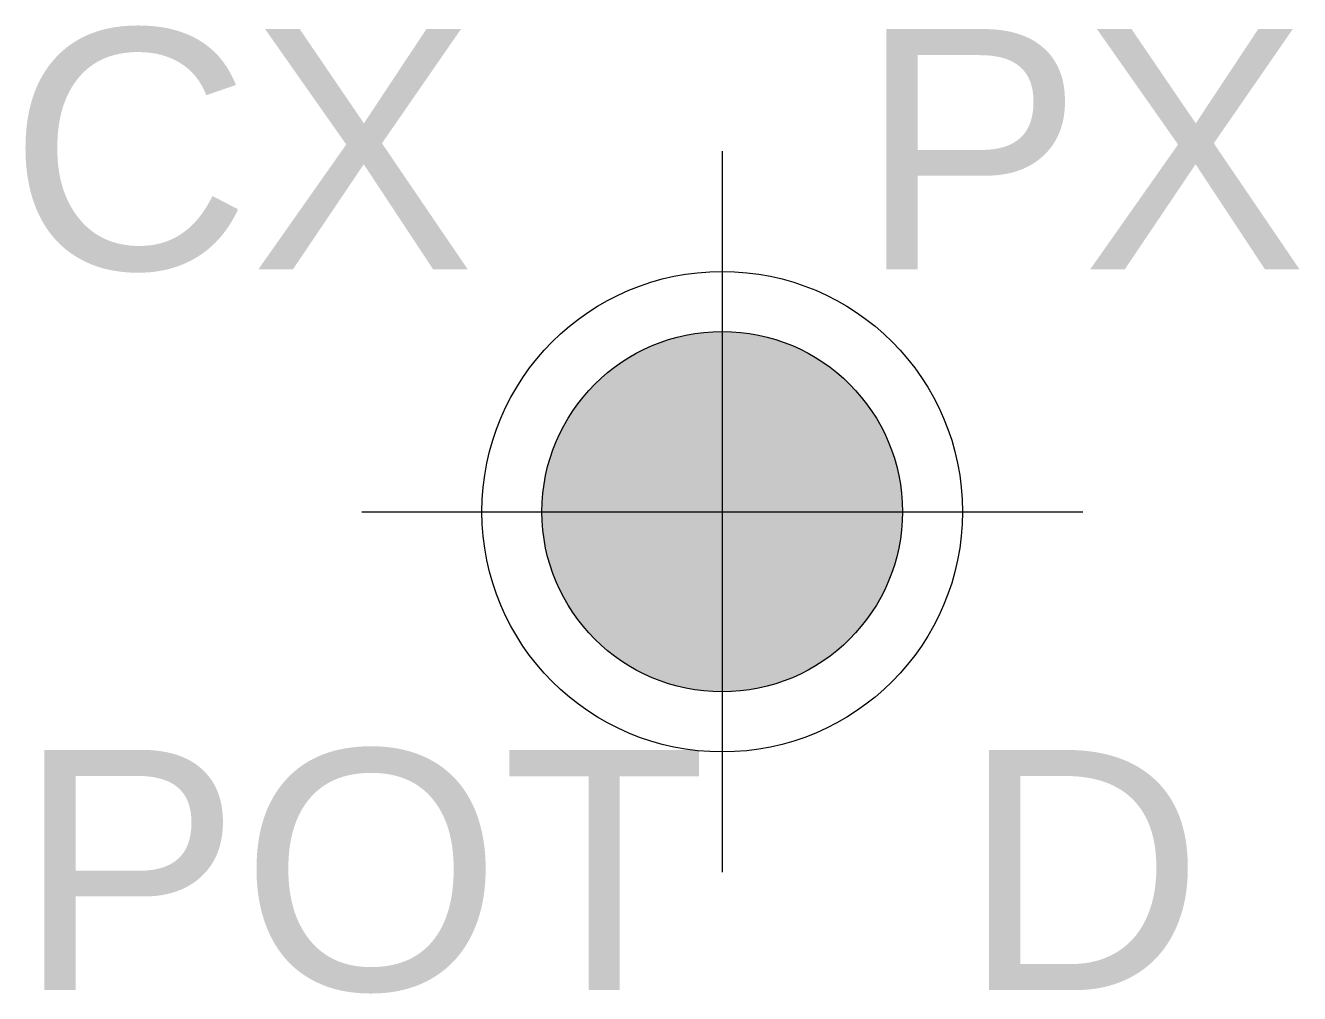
# Model space of a CAD drawing. Header units: millimetres. Extents: x -0.29 to 0.24, y -0.201 to 0.201.
import ezdxf
from ezdxf.enums import TextEntityAlignment as Align

# ---------------------------------------------------------------- set-up
doc = ezdxf.new("R2010")
doc.units = ezdxf.units.MM
doc.styles.get("Standard").update_dxf_attribs({"font": 'arial.ttf'})

msp = doc.modelspace()

# ---------------------------------------------------------------- hatches: boundary and pattern name
h = msp.add_hatch(color=256)
h.paths.add_polyline_path([(0, -0.07588, -0.414214), (-0.075, -0.00088), (0, -0.00088)])
h.paths.add_polyline_path([(0, -0.07588), (0, -0.00088), (0.075, -0.00088, -0.414214)])
h.paths.add_polyline_path([(0.075, -0.00088), (0, -0.00088), (0, 0.07412, -0.414214)])
h.paths.add_polyline_path([(0, -0.00088), (-0.075, -0.00088, -0.414214), (0, 0.07412)])

# ---------------------------------------------------------------- linework, layer by layer
for p, q in [((0, 0.14912), (0, -0.15088)), ((-0.15, -0.00088), (0.15, -0.00088))]:
    msp.add_line(p, q)
for radius in [0.1, 0.075]:
    msp.add_circle((0, -0.00088), radius)

# ---------------------------------------------------------------- texts
for tag, text, p in [('CX', 'C1', (-0.2, 0.15)), ('PX', 'A', (0.15, 0.15))]:
    msp.add_attdef(tag, text=text, height=0.1).set_placement(p, align=Align.MIDDLE_CENTER)
at = {"flags": 1}
for tag, text, p in [('POT', '50', (-0.15, -0.15)), ('D', '', (0.15, -0.15))]:
    msp.add_attdef(tag, text=text, height=0.1, dxfattribs=at).set_placement(p, align=Align.MIDDLE_CENTER)

doc.saveas('drawing.dxf')
